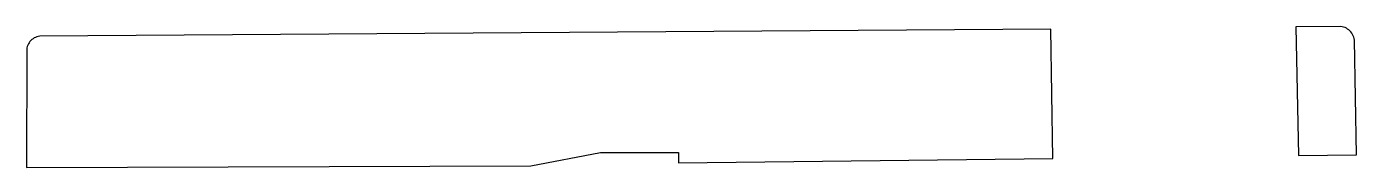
# Model space of a CAD drawing. Header units: metres. Extents: x 19 to 183, y -73 to -56.
import ezdxf

# ---------------------------------------------------------------- set-up
doc = ezdxf.new("R2010")
doc.units = ezdxf.units.M

msp = doc.modelspace()

# ---------------------------------------------------------------- linework, layer by layer
for points in [[(145.864326, -72.0598), (145.610326, -56.009794), (20.327874, -56.896254), (20.147534, -56.924956), (19.973544, -56.970676), (19.80692, -57.032652), (19.648424, -57.110122), (19.498818, -57.201816), (19.359118, -57.306972), (19.23034, -57.424828), (19.1135, -57.554368), (19.009106, -57.694576), (18.918428, -57.84469), (18.842228, -58.003948), (18.781268, -58.17108), (18.736564, -58.345324), (18.709132, -58.525918), (18.699734, -73.171304), (81.190846, -72.97547), (89.815162, -71.32574), (99.48926, -71.32574), (99.48926, -72.600566), (145.864326, -72.059292)], [(175.948086, -55.736236), (176.308512, -71.69912), (183.47182, -71.615046), (183.235092, -57.374282), (183.203342, -57.18556), (183.153812, -57.003696), (183.087264, -56.829706), (183.004714, -56.664352), (182.907178, -56.50865), (182.795672, -56.363362), (182.670958, -56.229758), (182.534052, -56.1086), (182.38597, -56.00065), (182.227728, -55.907178), (182.060342, -55.828946), (181.884574, -55.766716), (181.70144, -55.721758), (181.511956, -55.694834), (175.947832, -55.736998)]]:
    msp.add_lwpolyline(points)

doc.saveas('drawing.dxf')
